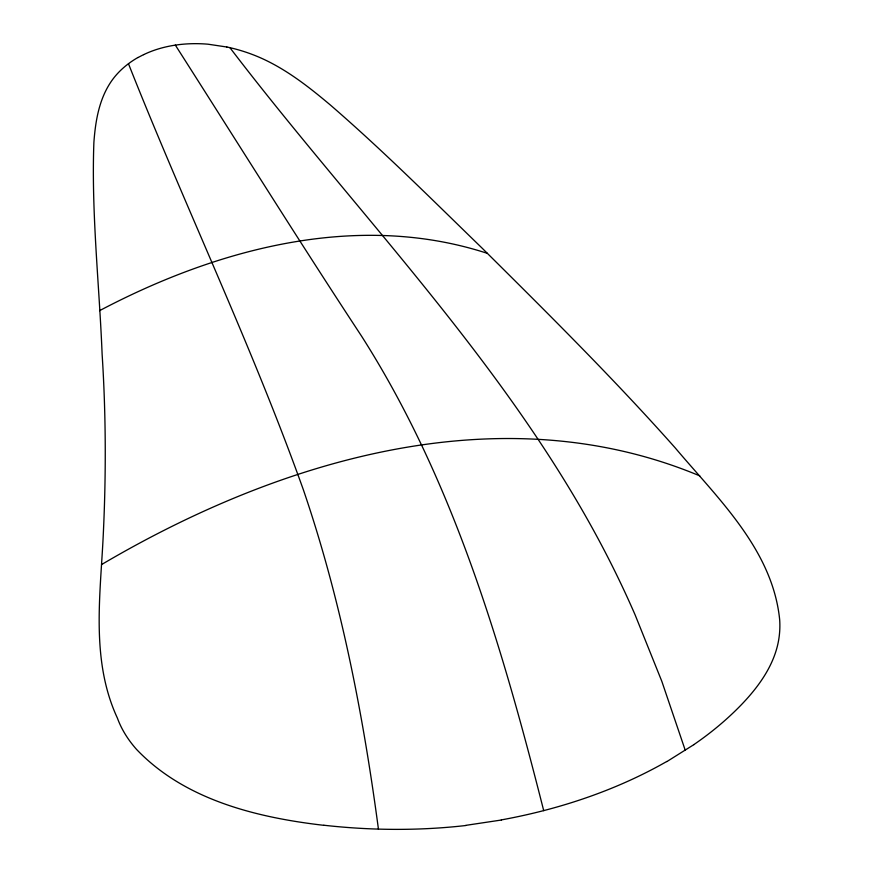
<?xml version="1.0" encoding="UTF-8"?>
<svg xmlns="http://www.w3.org/2000/svg" width="873" height="873" viewBox="0 0 873 873"><rect width="100%" height="100%" fill="white"/><g stroke="black" fill="none" stroke-linecap="round" stroke-linejoin="round"><path stroke-width="1.31" d="M693.849 744.658L666.885 761.583M137.999 57.542L143.619 54.617M101.639 564.525C278.836 460.126 500.6 392.632 699.764 475.861M99.566 310.668C216.864 248.794 357.221 210.917 487.44 253.377M501.386 820.02L465.898 825.345M323.894 825.334C256.815 817.554 184.76 799.974 136.57 749.427A129.095 90.486 13.1 0 1 117.429 718.163C90.465 660.119 100.548 594.96 103.33 533.381C106.157 473.679 105.96 413.824 102.119 354.176C99.271 283.681 91.294 213.154 93.88 142.539C95.375 122.002 98.769 100.668 110.173 83.055A124.075 86.962 13.1 0 1 137.945 57.498M226.838 47.011L208.09 44.207A108.907 76.333 13.1 0 0 143.652 54.65M229.926 47.688C361.979 220.716 520.363 377.343 616.676 574.914A543.672 227.962 76.1 0 1 635.108 614.854L661.81 681.289L685.283 750.376M175.331 45.101C237.336 142.212 298.304 239.977 361.618 336.236C453.458 480.336 502.117 646.424 543.715 810.679M128.484 63.762C184.978 206.421 251.599 345.053 303.302 489.6C340.885 599.565 363.103 714.103 378.435 829.099M693.817 744.636A463.367 324.778 13.1 0 0 741.264 704.838C759.881 685.501 776.588 662.029 779.403 634.584A168.773 118.292 13.1 0 0 779.676 619.765C772.67 549.957 718.119 498.778 675.255 447.936C613.784 378.707 547.96 313.516 482.289 248.314C432.353 199.895 383.116 150.614 330.463 105.098C310.602 88.391 290.011 72.11 266.592 60.652A122.853 86.111 13.1 0 0 226.838 46.978M666.776 761.485A543.737 381.108 13.1 0 1 501.32 819.911M465.964 825.498A479.757 336.269 13.1 0 1 323.894 825.236"/></g></svg>
